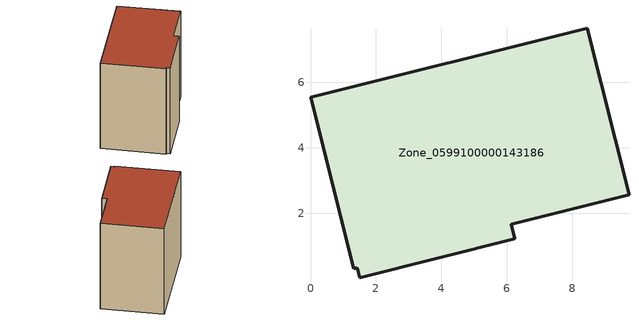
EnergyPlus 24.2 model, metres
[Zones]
Zone_0599100000143186
 floor ground (C_G): 1.42,0.33 1.31,0.3 0,5.55 8.45,7.66 9.73,2.57 6.13,1.66 6.24,1.22 1.5,0.03 z0
 wall outside (C_F): 8.45,7.66 0,5.55 1.31,0.3 1.42,0.33 1.5,0.03 6.24,1.22 6.13,1.66 9.73,2.57 8.45,7.66 z0:8.23
 roof outside (C_R): 1.5,0.03 6.24,1.22 6.13,1.66 9.73,2.57 8.45,7.66 0,5.55 1.31,0.3 1.42,0.33 z8.23
[BUILDING]
Pand.0599100000143186: North Axis=0; Terrain=City; Loads Convergence Tolerance Value=0.04; Temperature Convergence Tolerance Value=0.4; Solar Distribution=FullExterior; Maximum Number of Warmup Days=25; Minimum Number of Warmup Days=1
[Site:Location]
Rotterdam.The.Hague.AP_ZH_NLD Design_Conditions: Latitude=51.96; Longitude=4.45; Time Zone=1; Elevation=-4.5
[SITE:GROUNDTEMPERATURE:BUILDINGSURFACE]
18, 18, 18, 18, 18, 18, 18, 18, 18, 18, 18, 18
[MATERIAL] Thermal Absorptance=0.9; Solar Absorptance=0.7; Visible Absorptance=0.7
Name | Roughness | Thickness | Conductivity | Density | Specific Heat
G.TI.1975-1991 | MediumSmooth | 0.15 | 0.288461 | 540 | 1210
F.TI.1975-1991 | Rough | 0.3 | 0.230769 | 1920 | 840
R.TI.1975-1991 | MediumRough | 0.2 | 0.153846 | 1500 | 1000
[CONSTRUCTION]
C_G: G.TI.1975-1991
C_F: F.TI.1975-1991
C_R: R.TI.1975-1991
[ZONE]
Zone_0599100000143186: Type=1; Multiplier=1; Ceiling Height=Autocalculate; Volume=Autocalculate; Floor Area=autocalculate; Part of Total Floor Area=Yes
[ZONEINFILTRATION:DESIGNFLOWRATE]
Infil_Zone_0599100000143186: Zone or ZoneList or Space or SpaceList=Zone_0599100000143186; Schedule=AlwaysOn; Design Flow Rate Calculation Method=Flow/Area; Flow Rate per Floor Area=0.003; Constant Term Coefficient=1; Temperature Term Coefficient=0; Velocity Term Coefficient=0; Velocity Squared Term Coefficient=0
[HVACTEMPLATE:ZONE:IDEALLOADSAIRSYSTEM]
Zone_0599100000143186: Maximum Heating Supply Air Temperature=50; Minimum Cooling Supply Air Temperature=13; Maximum Heating Supply Air Humidity Ratio=0.0156; Minimum Cooling Supply Air Humidity Ratio=0.0077; Heating Limit=NoLimit; Cooling Limit=NoLimit; Dehumidification Control Type=ConstantSensibleHeatRatio; Cooling Sensible Heat Ratio=0.7; Dehumidification Setpoint=60; Humidification Control Type=None; Humidification Setpoint=30; Outdoor Air Method=None; Outdoor Air Flow Rate per Person=0.00944; Outdoor Air Flow Rate per Zone Floor Area=0; Outdoor Air Flow Rate per Zone=0; Demand Controlled Ventilation Type=None; Outdoor Air Economizer Type=NoEconomizer; Heat Recovery Type=None; Sensible Heat Recovery Effectiveness=0.7; Latent Heat Recovery Effectiveness=0.65
[ZONECONTROL:THERMOSTAT]
ThermostatControl_Zone_0599100000143186: Zone or ZoneList=Zone_0599100000143186; Control Type Schedule=DualSetpointControlType; Control 1=Thermostat_Zone_0599100000143186; Temperature Difference Between Cutout And Setpoint=0
[THERMOSTATSETPOINT:DUALSETPOINT]
Thermostat_Zone_0599100000143186: Heating Setpoint Temperature Schedule=HeatingSetpoint_Zone_0599100000143186; Cooling Setpoint Temperature Schedule=CoolingSetpoint_Zone_0599100000143186
[SCHEDULE:COMPACT]
HeatingSetpoint_Zone_0599100000143186: Through: 12/31, For: AllDays, Until: 24:00, 21
CoolingSetpoint_Zone_0599100000143186: Through: 12/31, For: AllDays, Until: 24:00, 24
DualSetpointControlType: Through: 12/31, For: AllDays, Until: 24:00, 4
AlwaysOn: Through: 12/31, For: AllDays, Until: 24:00, 1
